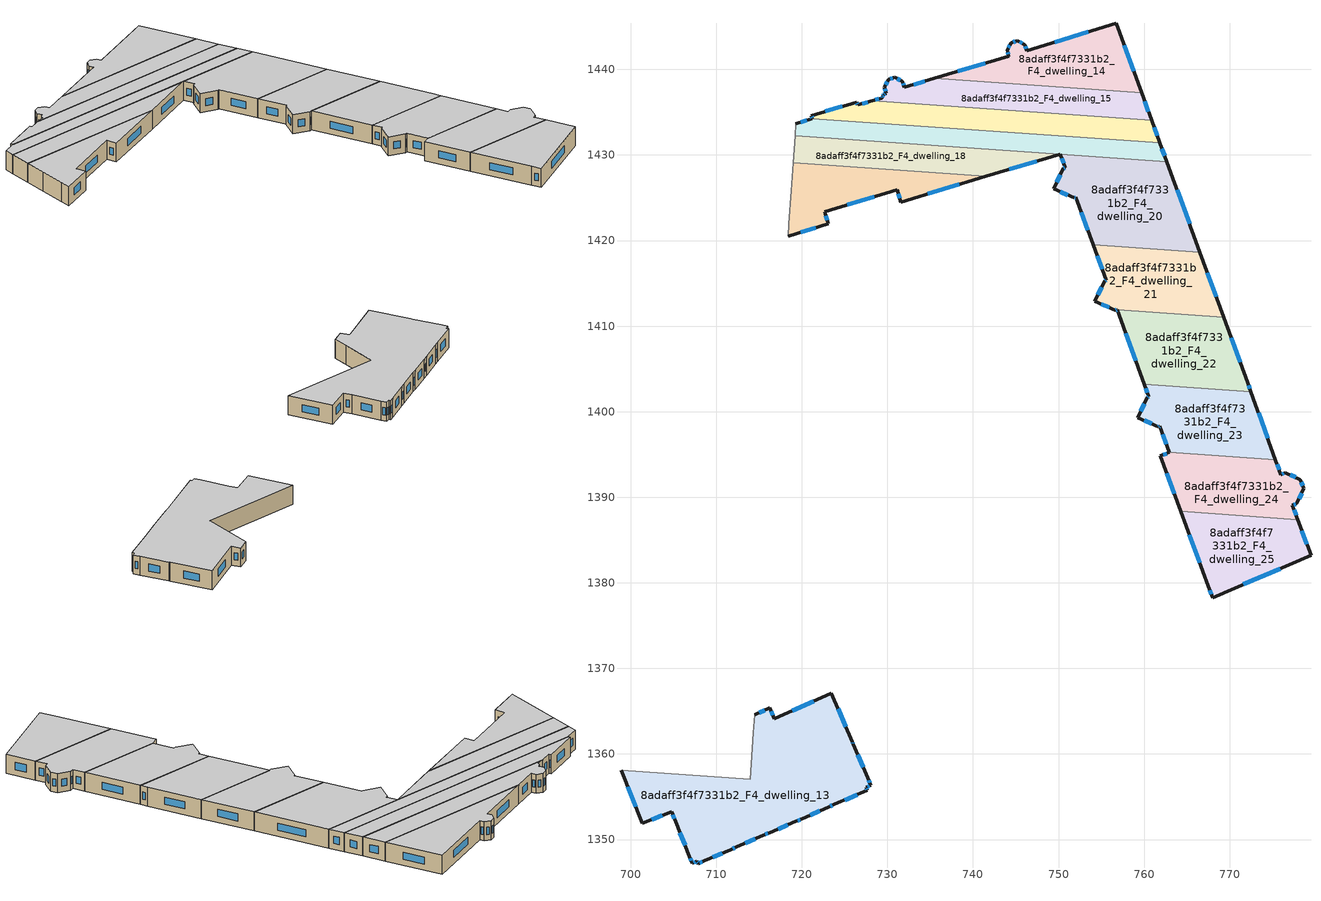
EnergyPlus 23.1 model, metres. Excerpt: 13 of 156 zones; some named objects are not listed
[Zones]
8adaff3f4f7331b2_F4_dwelling_13
 floor to 8adaff3f4f7331b2_F3_dwelling_13 (EU_floor_Construction): 723.47,1367.08 725.9,1361.42 726,1361.16 727.69,1357.19 728.07,1356.35 727.54,1356.1 727.67,1355.74 723.81,1354.09 723.06,1353.77 720.06,1352.43 719.31,1352.11 716.27,1350.81 715.51,1350.5 712.41,1349.17 711.67,1348.83 708.61,1347.51 707.87,1347.2 707.75,1347.45 707.19,1347.24 706.87,1348.06 705.26,1352.07 704.79,1353.27 701.37,1351.91 698.87,1358.1 713.97,1357.05 714.49,1364.6 716.25,1365.38 716.8,1364.13 z12
 wall outside (EU_wall_Construction): 698.87,1358.1 701.37,1351.91 704.79,1353.27 705.26,1352.07 706.87,1348.06 707.19,1347.24 707.75,1347.45 707.87,1347.2 708.61,1347.51 711.67,1348.83 712.41,1349.17 715.51,1350.5 716.27,1350.81 719.31,1352.11 720.06,1352.43 723.06,1353.77 723.81,1354.09 727.67,1355.74 727.54,1356.1 728.07,1356.35 727.69,1357.19 726,1361.16 725.9,1361.42 723.47,1367.08 716.8,1364.13 716.25,1365.38 714.49,1364.6 z12:15
 wall to 8adaff3f4f7331b2_F4_dwelling_12 (EU_wall_Construction): 714.34,1362.46 713.97,1357.05 698.87,1358.1 z12:15
 wall to 8adaff3f4f7331b2_F4_dwelling_11 (EU_wall_Construction): 714.49,1364.6 714.34,1362.46 z12:15
 window (EU_Window_Construction): 715.7,1365.13 715.04,1364.84 / 716.63,1364.52 716.42,1364.99 / 721.38,1366.15 718.89,1365.05 / 725.14,1363.19 724.23,1365.3 / 725.97,1361.24 725.93,1361.34 / 727.16,1358.44 726.53,1359.92 / 727.95,1356.61 727.81,1356.93 / 727.71,1356.18 727.91,1356.27 / 727.63,1355.85 727.58,1355.99 / 725.02,1354.61 726.46,1355.23 / 723.3,1353.87 723.58,1353.99 / 721,1352.85 722.12,1353.35 / 719.55,1352.21 719.83,1352.33 / 717.22,1351.22 718.36,1351.7 / 715.75,1350.6 716.03,1350.72 / 713.38,1349.59 714.54,1350.08 / 711.9,1348.94 712.18,1349.06 / 709.57,1347.93 710.71,1348.42 / 708.1,1347.3 708.38,1347.41 / 707.79,1347.37 707.83,1347.28 / 707.37,1347.3 707.57,1347.38 / 706.97,1347.8 707.09,1347.49 / 705.76,1350.81 706.36,1349.32 / 704.93,1352.9 705.11,1352.45 / 702.44,1352.33 703.72,1352.84 / 699.65,1356.16 700.59,1353.85 z12.94:14.06
 ceiling to 8adaff3f4f7331b2_F5_dwelling_13 (EU_floor_Construction): 723.81,1354.09 727.67,1355.74 727.54,1356.1 728.07,1356.35 727.69,1357.19 726,1361.16 725.9,1361.42 723.47,1367.08 716.8,1364.13 716.25,1365.38 714.49,1364.6 713.97,1357.05 698.87,1358.1 701.37,1351.91 704.79,1353.27 705.26,1352.07 706.87,1348.06 707.19,1347.24 707.75,1347.45 707.87,1347.2 708.61,1347.51 711.67,1348.83 712.41,1349.17 715.51,1350.5 716.27,1350.81 719.31,1352.11 720.06,1352.43 723.06,1353.77 z15
8adaff3f4f7331b2_F4_dwelling_14
 floor to 8adaff3f4f7331b2_F3_dwelling_14 (EU_floor_Construction): 756.73,1445.37 759.7,1437.26 735.48,1438.95 744.19,1441.54 743.98,1442.25 744.46,1443.13 745.16,1443.35 746.06,1442.9 746.27,1442.2 z12
 wall outside (EU_wall_Construction): 759.7,1437.26 756.73,1445.37 746.27,1442.2 746.06,1442.9 745.16,1443.35 744.46,1443.13 743.98,1442.25 744.19,1441.54 735.48,1438.95 z12:15
 wall to 8adaff3f4f7331b2_F4_dwelling_15 (EU_wall_Construction): 735.48,1438.95 759.7,1437.26 z12:15
 window (EU_Window_Construction): 744.94,1443.28 744.68,1443.2 / 745.78,1443.04 745.44,1443.21 / 746.21,1442.42 746.12,1442.68 / 753.45,1444.37 749.55,1443.19 / 758.77,1439.8 757.66,1442.82 / 741.46,1440.73 738.21,1439.76 / 744.05,1442.03 744.13,1441.76 / 744.31,1442.85 744.13,1442.52 z12.94:14.06
 ceiling to 8adaff3f4f7331b2_F5_dwelling_14 (EU_floor_Construction): 759.7,1437.26 756.73,1445.37 746.27,1442.2 746.06,1442.9 745.16,1443.35 744.46,1443.13 743.98,1442.25 744.19,1441.54 735.48,1438.95 z15
8adaff3f4f7331b2_F4_dwelling_15
 floor to 8adaff3f4f7331b2_F3_dwelling_15 (EU_floor_Construction): 759.7,1437.26 760.87,1434.06 728.25,1436.34 729.36,1436.66 729.45,1436.86 729.55,1437.01 729.58,1437.04 729.75,1437.18 729.87,1437.24 729.65,1437.94 730.13,1438.82 730.86,1439.06 731.76,1438.61 731.98,1437.91 735.48,1438.95 z12
 wall outside (EU_wall_Construction): 735.48,1438.95 731.98,1437.91 731.76,1438.61 730.86,1439.06 730.13,1438.82 729.65,1437.94 729.87,1437.24 729.75,1437.18 729.58,1437.04 729.55,1437.01 729.45,1436.86 729.36,1436.66 / 760.87,1434.06 759.7,1437.26 / 729.36,1436.65 728.25,1436.34 z12:15
 wall to 8adaff3f4f7331b2_F4_dwelling_16 (EU_wall_Construction): 728.25,1436.34 760.87,1434.06 z12:15
 window (EU_Window_Construction): 729.42,1436.8 729.39,1436.72 / 729.51,1436.96 729.48,1436.91 / 729.7,1437.14 729.63,1437.09 / 729.83,1437.22 729.79,1437.2 / 729.72,1437.72 729.8,1437.46 / 729.98,1438.54 729.8,1438.22 / 730.63,1438.98 730.36,1438.9 / 731.48,1438.75 731.14,1438.92 / 731.91,1438.12 731.83,1438.39 / 734.38,1438.62 733.08,1438.23 / 760.5,1435.07 760.07,1436.26 / 729.01,1436.55 728.6,1436.44 z12.94:14.06
 ceiling to 8adaff3f4f7331b2_F5_dwelling_15 (EU_floor_Construction): 760.87,1434.06 759.7,1437.26 735.48,1438.95 731.98,1437.91 731.76,1438.61 730.86,1439.06 730.13,1438.82 729.65,1437.94 729.87,1437.24 729.75,1437.18 729.58,1437.04 729.55,1437.01 729.45,1436.86 729.36,1436.66 728.25,1436.34 z15
8adaff3f4f7331b2_F4_dwelling_16
 floor to 8adaff3f4f7331b2_F3_dwelling_16 (EU_floor_Construction): 760.87,1434.06 761.84,1431.41 721.24,1434.24 721.1,1434.59 726.4,1436.17 726.53,1435.86 728.25,1436.34 z12
 wall outside (EU_wall_Construction): 728.25,1436.34 726.53,1435.86 726.4,1436.17 721.1,1434.59 721.24,1434.24 / 761.84,1431.41 760.87,1434.06 z12:15
 wall to 8adaff3f4f7331b2_F4_dwelling_17 (EU_wall_Construction): 721.24,1434.24 761.84,1431.41 z12:15
 window (EU_Window_Construction): 721.14,1434.48 721.19,1434.35 / 724.74,1435.67 722.76,1435.08 / 726.49,1435.95 726.44,1436.07 / 727.71,1436.19 727.07,1436.01 / 761.54,1432.24 761.17,1433.23 z12.94:14.06
 ceiling to 8adaff3f4f7331b2_F5_dwelling_16 (EU_floor_Construction): 761.84,1431.41 760.87,1434.06 728.25,1436.34 726.53,1435.86 726.4,1436.17 721.1,1434.59 721.24,1434.24 z15
8adaff3f4f7331b2_F4_dwelling_17
 floor to 8adaff3f4f7331b2_F3_dwelling_17 (EU_floor_Construction): 761.84,1431.41 762.64,1429.24 719.21,1432.26 719.31,1433.68 721.19,1434.22 721.24,1434.24 z12
 wall outside (EU_wall_Construction): 721.24,1434.24 721.19,1434.22 719.31,1433.68 / 762.64,1429.24 761.84,1431.41 z12:15
 wall to 8adaff3f4f7331b2_F4_dwelling_18 (EU_wall_Construction): 719.21,1432.26 750.18,1430.1 z12:15
 wall to 8adaff3f4f7331b2_F4_dwelling_0 (EU_wall_Construction): 719.31,1433.68 719.21,1432.26 z12:15
 wall to 8adaff3f4f7331b2_F4_dwelling_20 (EU_wall_Construction): 750.18,1430.1 762.64,1429.24 z12:15
 window (EU_Window_Construction): 720.6,1434.05 719.9,1433.85 / 762.39,1429.92 762.09,1430.73 z12.94:14.06
 ceiling to 8adaff3f4f7331b2_F5_dwelling_17 (EU_floor_Construction): 762.64,1429.24 761.84,1431.41 721.24,1434.24 721.19,1434.22 719.31,1433.68 719.21,1432.26 z15
8adaff3f4f7331b2_F4_dwelling_18
 floor to 8adaff3f4f7331b2_F3_dwelling_18 (EU_floor_Construction): 750.18,1430.1 741.52,1427.5 718.99,1429.07 719.21,1432.26 z12
 wall outside (EU_wall_Construction): 741.52,1427.5 750.18,1430.1 z12:15
 wall to 8adaff3f4f7331b2_F4_dwelling_19 (EU_wall_Construction): 718.99,1429.07 741.52,1427.5 z12:15
 wall to 8adaff3f4f7331b2_F4_dwelling_0 (EU_wall_Construction): 719.21,1432.26 718.99,1429.07 z12:15
 window (EU_Window_Construction): 744.24,1428.31 747.47,1429.29 z12.94:14.06
 ceiling to 8adaff3f4f7331b2_F5_dwelling_18 (EU_floor_Construction): 750.18,1430.1 719.21,1432.26 718.99,1429.07 741.52,1427.5 z15
8adaff3f4f7331b2_F4_dwelling_19
 floor to 8adaff3f4f7331b2_F3_dwelling_19 (EU_floor_Construction): 741.52,1427.5 731.57,1424.5 731.15,1425.92 722.68,1423.37 723.1,1421.94 718.39,1420.52 718.99,1429.07 z12
 wall outside (EU_wall_Construction): 718.39,1420.52 723.1,1421.94 722.68,1423.37 731.15,1425.92 731.57,1424.5 741.52,1427.5 z12:15
 wall to 8adaff3f4f7331b2_F4_dwelling_0 (EU_wall_Construction): 718.99,1429.07 718.76,1425.82 z12:15
 wall to 8adaff3f4f7331b2_F4_dwelling_1 (EU_wall_Construction): 718.76,1425.82 718.49,1421.97 z12:15
 wall to 8adaff3f4f7331b2_F4_dwelling_2 (EU_wall_Construction): 718.49,1421.97 718.39,1420.52 z12:15
 window (EU_Window_Construction): 734.69,1425.44 738.4,1426.56 / 731.28,1425.48 731.44,1424.95 / 725.33,1424.17 728.49,1425.12 / 722.97,1422.39 722.81,1422.92 / 719.87,1420.97 721.62,1421.5 z12.94:14.06
 ceiling to 8adaff3f4f7331b2_F5_dwelling_19 (EU_floor_Construction): 741.52,1427.5 718.99,1429.07 718.39,1420.52 723.1,1421.94 722.68,1423.37 731.15,1425.92 731.57,1424.5 z15
8adaff3f4f7331b2_F4_dwelling_20
 floor to 8adaff3f4f7331b2_F3_dwelling_20 (EU_floor_Construction): 762.64,1429.24 766.53,1418.62 754.07,1419.49 752.03,1425.05 751.83,1424.97 749.44,1426.06 750.56,1428.43 750.77,1428.5 750.18,1430.1 z12
 wall outside (EU_wall_Construction): 750.18,1430.1 750.77,1428.5 750.56,1428.43 749.44,1426.06 751.83,1424.97 752.03,1425.05 754.07,1419.49 / 766.53,1418.62 762.64,1429.24 z12:15
 wall to 8adaff3f4f7331b2_F4_dwelling_21 (EU_wall_Construction): 754.07,1419.49 766.53,1418.62 z12:15
 window (EU_Window_Construction): 750.21,1427.69 749.8,1426.8 / 750.71,1428.48 750.63,1428.45 / 750.37,1429.6 750.59,1429.01 / 765.31,1421.95 763.86,1425.91 / 752.67,1423.3 753.43,1421.23 / 751.9,1425 751.97,1425.02 / 750.19,1425.72 751.08,1425.31 z12.94:14.06
 ceiling to 8adaff3f4f7331b2_F5_dwelling_20 (EU_floor_Construction): 766.53,1418.62 762.64,1429.24 750.18,1430.1 750.77,1428.5 750.56,1428.43 749.44,1426.06 751.83,1424.97 752.03,1425.05 754.07,1419.49 z15
8adaff3f4f7331b2_F4_dwelling_21
 floor to 8adaff3f4f7331b2_F3_dwelling_21 (EU_floor_Construction): 766.53,1418.62 769.31,1411.04 756.85,1411.91 756.65,1411.84 754.26,1412.92 755.38,1415.29 755.58,1415.37 754.07,1419.49 z12
 wall outside (EU_wall_Construction): 754.07,1419.49 755.58,1415.37 755.38,1415.29 754.26,1412.92 756.65,1411.84 756.85,1411.91 / 769.31,1411.04 766.53,1418.62 z12:15
 wall to 8adaff3f4f7331b2_F4_dwelling_22 (EU_wall_Construction): 756.85,1411.91 769.31,1411.04 z12:15
 window (EU_Window_Construction): 755.52,1415.35 755.44,1415.32 / 754.54,1418.2 755.11,1416.66 / 768.44,1413.42 767.4,1416.24 / 756.71,1411.86 756.79,1411.89 / 755.01,1412.58 755.9,1412.18 / 755.03,1414.55 754.61,1413.66 z12.94:14.06
 ceiling to 8adaff3f4f7331b2_F5_dwelling_21 (EU_floor_Construction): 769.31,1411.04 766.53,1418.62 754.07,1419.49 755.58,1415.37 755.38,1415.29 754.26,1412.92 756.65,1411.84 756.85,1411.91 z15
8adaff3f4f7331b2_F4_dwelling_22
 floor to 8adaff3f4f7331b2_F3_dwelling_22 (EU_floor_Construction): 769.31,1411.04 772.1,1403.41 772.49,1402.35 760.03,1403.22 756.85,1411.91 z12
 wall outside (EU_wall_Construction): 756.85,1411.91 760.03,1403.22 / 772.49,1402.35 772.1,1403.41 769.31,1411.04 z12:15
 wall to 8adaff3f4f7331b2_F4_dwelling_23 (EU_wall_Construction): 760.03,1403.22 772.49,1402.35 z12:15
 window (EU_Window_Construction): 757.85,1409.19 759.03,1405.94 / 771.23,1405.8 770.18,1408.65 / 772.37,1402.68 772.22,1403.08 z12.94:14.06
 ceiling to 8adaff3f4f7331b2_F5_dwelling_22 (EU_floor_Construction): 772.49,1402.35 772.1,1403.41 769.31,1411.04 756.85,1411.91 760.03,1403.22 z15
8adaff3f4f7331b2_F4_dwelling_23
 floor to 8adaff3f4f7331b2_F3_dwelling_23 (EU_floor_Construction): 772.49,1402.35 775.36,1394.37 762.96,1395.23 761.84,1398.3 761.64,1398.23 759.25,1399.32 760.37,1401.68 760.57,1401.76 760.03,1403.22 z12
 wall outside (EU_wall_Construction): 760.03,1403.22 760.57,1401.76 760.37,1401.68 759.25,1399.32 761.64,1398.23 761.84,1398.3 762.96,1395.23 / 775.36,1394.37 772.49,1402.35 z12:15
 wall to 8adaff3f4f7331b2_F4_dwelling_24 (EU_wall_Construction): 762.96,1395.23 775.36,1394.37 z12:15
 window (EU_Window_Construction): 761.7,1398.25 761.77,1398.28 / 760,1398.97 760.89,1398.57 / 760.02,1400.94 759.6,1400.06 / 760.5,1401.73 760.43,1401.71 / 760.2,1402.76 760.4,1402.21 / 774.46,1396.87 773.39,1399.85 / 762.19,1397.34 762.61,1396.19 z12.94:14.06
 ceiling to 8adaff3f4f7331b2_F5_dwelling_23 (EU_floor_Construction): 775.36,1394.37 772.49,1402.35 760.03,1403.22 760.57,1401.76 760.37,1401.68 759.25,1399.32 761.64,1398.23 761.84,1398.3 762.96,1395.23 z15
8adaff3f4f7331b2_F4_dwelling_24
 floor to 8adaff3f4f7331b2_F3_dwelling_24 (EU_floor_Construction): 778.27,1392.07 778.65,1391.03 777.87,1389.28 777.33,1389.07 777.95,1387.4 764.3,1388.35 761.92,1394.84 762.96,1395.23 775.36,1394.37 775.97,1392.65 776.52,1392.86 z12
 wall outside (EU_wall_Construction): 777.95,1387.4 777.33,1389.07 777.87,1389.28 778.65,1391.03 778.27,1392.07 776.52,1392.86 775.97,1392.65 775.36,1394.37 / 762.96,1395.23 761.92,1394.84 764.3,1388.35 z12:15
 wall to 8adaff3f4f7331b2_F4_dwelling_25 (EU_wall_Construction): 764.3,1388.35 777.95,1387.4 z12:15
 window (EU_Window_Construction): 778.53,1391.36 778.39,1391.75 / 778.11,1389.83 778.4,1390.48 / 777.5,1389.13 777.7,1389.21 / 777.76,1387.92 777.52,1388.54 / 762.66,1392.81 763.55,1390.38 / 762.63,1395.11 762.24,1394.96 / 775.78,1393.19 775.55,1393.83 / 776.35,1392.79 776.14,1392.71 / 777.72,1392.32 777.07,1392.61 z12.94:14.06
 ceiling to 8adaff3f4f7331b2_F5_dwelling_24 (EU_floor_Construction): 777.95,1387.4 777.33,1389.07 777.87,1389.28 778.65,1391.03 778.27,1392.07 776.52,1392.86 775.97,1392.65 775.36,1394.37 762.96,1395.23 761.92,1394.84 764.3,1388.35 z15
8adaff3f4f7331b2_F4_dwelling_25
 floor to 8adaff3f4f7331b2_F3_dwelling_25 (EU_floor_Construction): 777.95,1387.4 779.51,1383.21 768.01,1378.25 767.51,1379.57 764.3,1388.35 z12
 wall outside (EU_wall_Construction): 764.3,1388.35 767.51,1379.57 768.01,1378.25 779.51,1383.21 777.95,1387.4 z12:15
 window (EU_Window_Construction): 765.3,1385.6 766.5,1382.32 / 779.02,1384.52 778.44,1386.08 / 771.62,1379.8 775.9,1381.65 / 767.67,1379.16 767.86,1378.66 z12.94:14.06
 ceiling to 8adaff3f4f7331b2_F5_dwelling_25 (EU_floor_Construction): 779.51,1383.21 777.95,1387.4 764.3,1388.35 767.51,1379.57 768.01,1378.25 z15
[Building]
EU S2 Campaign: North Axis=0; Terrain=City; Solar Distribution=FullExterior
[Site:Location]
Vienna: Latitude=48; Longitude=16.5; Time Zone=1; Elevation=183
[SizingPeriod:WeatherFileDays]
AnnualSizingPeriod: Begin Month=1; Begin Day of Month=1; End Month=12; End Day of Month=31; Day of Week for Start Day=Monday; Use Weather File Daylight Saving Period=No; Use Weather File Rain and Snow Indicators=No
[MATERIAL]
EU_InternalMass_Material: Roughness=MediumRough; Thickness=0.1; Conductivity=1; Density=1800; Specific Heat=900; Thermal Absorptance=0.9; Solar Absorptance=0.7; Visible Absorptance=0.7
[MATERIAL:NOMASS] Roughness=MediumRough; Thermal Absorptance=0.9; Solar Absorptance=0.7; Visible Absorptance=0.7
Name | Thermal Resistance
EU_wall_NoMass | 0.914258
EU_floor_NoMass | 1.09711
[WINDOWMATERIAL:SIMPLEGLAZINGSYSTEM]
EU_Window_SimpleGlazing: UFactor=2.09642; Solar Heat Gain Coefficient=0.65; Visible Transmittance=0.65
[CONSTRUCTION]
EU_wall_Construction: EU_wall_NoMass
EU_floor_Construction: EU_floor_NoMass
EU_Window_Construction: EU_Window_SimpleGlazing
EU_InternalMass_Construction: EU_InternalMass_Material
[ZONE] Type=1; Multiplier=1; Ceiling Height=autocalculate; Floor Area=autocalculate; Part of Total Floor Area=Yes
Name | Volume
8adaff3f4f7331b2_F4_dwelling_13 | 781.824
8adaff3f4f7331b2_F4_dwelling_14 | 293.911
8adaff3f4f7331b2_F4_dwelling_15 | 276.693
8adaff3f4f7331b2_F4_dwelling_16 | 290.443
8adaff3f4f7331b2_F4_dwelling_17 | 270.956
8adaff3f4f7331b2_F4_dwelling_18 | 257.613
8adaff3f4f7331b2_F4_dwelling_19 | 250.732
8adaff3f4f7331b2_F4_dwelling_20 | 399.421
8adaff3f4f7331b2_F4_dwelling_21 | 288.553
8adaff3f4f7331b2_F4_dwelling_22 | 316.701
8adaff3f4f7331b2_F4_dwelling_23 | 302.736
8adaff3f4f7331b2_F4_dwelling_24 | 293.404
8adaff3f4f7331b2_F4_dwelling_25 | 285.528
[INTERNALMASS] Construction=EU_InternalMass_Construction
Name | Zone or ZoneList | Surface Area
8adaff3f4f7331b2_F4_dwelling_13_EU_InternalMass | 8adaff3f4f7331b2_F4_dwelling_13 | 260.606
8adaff3f4f7331b2_F4_dwelling_14_EU_InternalMass | 8adaff3f4f7331b2_F4_dwelling_14 | 97.97
8adaff3f4f7331b2_F4_dwelling_15_EU_InternalMass | 8adaff3f4f7331b2_F4_dwelling_15 | 92.229
8adaff3f4f7331b2_F4_dwelling_16_EU_InternalMass | 8adaff3f4f7331b2_F4_dwelling_16 | 96.8139
8adaff3f4f7331b2_F4_dwelling_17_EU_InternalMass | 8adaff3f4f7331b2_F4_dwelling_17 | 90.323
8adaff3f4f7331b2_F4_dwelling_18_EU_InternalMass | 8adaff3f4f7331b2_F4_dwelling_18 | 85.8854
8adaff3f4f7331b2_F4_dwelling_19_EU_InternalMass | 8adaff3f4f7331b2_F4_dwelling_19 | 83.5768
8adaff3f4f7331b2_F4_dwelling_20_EU_InternalMass | 8adaff3f4f7331b2_F4_dwelling_20 | 133.139
8adaff3f4f7331b2_F4_dwelling_21_EU_InternalMass | 8adaff3f4f7331b2_F4_dwelling_21 | 96.1843
8adaff3f4f7331b2_F4_dwelling_22_EU_InternalMass | 8adaff3f4f7331b2_F4_dwelling_22 | 105.567
8adaff3f4f7331b2_F4_dwelling_23_EU_InternalMass | 8adaff3f4f7331b2_F4_dwelling_23 | 100.912
8adaff3f4f7331b2_F4_dwelling_24_EU_InternalMass | 8adaff3f4f7331b2_F4_dwelling_24 | 97.801
8adaff3f4f7331b2_F4_dwelling_25_EU_InternalMass | 8adaff3f4f7331b2_F4_dwelling_25 | 95.1763
[OTHEREQUIPMENT] Fuel Type=Electricity; Design Level Calculation Method=Watts/Area; Power per Zone Floor Area=1; Fraction Latent=0; Fraction Radiant=0; Fraction Lost=0; Carbon Dioxide Generation Rate=0; EndUse Subcategory=EU_Step8_InternalGains
Name | Zone or ZoneList or Space or SpaceList | Schedule
EU_Step8_InternalGain_8adaff3f4f7331b2_F4_dwelling_13_f000 | 8adaff3f4f7331b2_F4_dwelling_13 | EU_Step8_GainSchedule_8adaff3f4f7331b2_F4_dwelling_13_f000
EU_Step8_InternalGain_8adaff3f4f7331b2_F4_dwelling_14_f000 | 8adaff3f4f7331b2_F4_dwelling_14 | EU_Step8_GainSchedule_8adaff3f4f7331b2_F4_dwelling_14_f000
EU_Step8_InternalGain_8adaff3f4f7331b2_F4_dwelling_15_f000 | 8adaff3f4f7331b2_F4_dwelling_15 | EU_Step8_GainSchedule_8adaff3f4f7331b2_F4_dwelling_15_f000
EU_Step8_InternalGain_8adaff3f4f7331b2_F4_dwelling_16_f000 | 8adaff3f4f7331b2_F4_dwelling_16 | EU_Step8_GainSchedule_8adaff3f4f7331b2_F4_dwelling_16_f000
EU_Step8_InternalGain_8adaff3f4f7331b2_F4_dwelling_17_f000 | 8adaff3f4f7331b2_F4_dwelling_17 | EU_Step8_GainSchedule_8adaff3f4f7331b2_F4_dwelling_17_f000
EU_Step8_InternalGain_8adaff3f4f7331b2_F4_dwelling_18_f000 | 8adaff3f4f7331b2_F4_dwelling_18 | EU_Step8_GainSchedule_8adaff3f4f7331b2_F4_dwelling_18_f000
EU_Step8_InternalGain_8adaff3f4f7331b2_F4_dwelling_19_f000 | 8adaff3f4f7331b2_F4_dwelling_19 | EU_Step8_GainSchedule_8adaff3f4f7331b2_F4_dwelling_19_f000
EU_Step8_InternalGain_8adaff3f4f7331b2_F4_dwelling_20_f000 | 8adaff3f4f7331b2_F4_dwelling_20 | EU_Step8_GainSchedule_8adaff3f4f7331b2_F4_dwelling_20_f000
EU_Step8_InternalGain_8adaff3f4f7331b2_F4_dwelling_21_f000 | 8adaff3f4f7331b2_F4_dwelling_21 | EU_Step8_GainSchedule_8adaff3f4f7331b2_F4_dwelling_21_f000
EU_Step8_InternalGain_8adaff3f4f7331b2_F4_dwelling_22_f000 | 8adaff3f4f7331b2_F4_dwelling_22 | EU_Step8_GainSchedule_8adaff3f4f7331b2_F4_dwelling_22_f000
EU_Step8_InternalGain_8adaff3f4f7331b2_F4_dwelling_23_f000 | 8adaff3f4f7331b2_F4_dwelling_23 | EU_Step8_GainSchedule_8adaff3f4f7331b2_F4_dwelling_23_f000
EU_Step8_InternalGain_8adaff3f4f7331b2_F4_dwelling_24_f000 | 8adaff3f4f7331b2_F4_dwelling_24 | EU_Step8_GainSchedule_8adaff3f4f7331b2_F4_dwelling_24_f000
EU_Step8_InternalGain_8adaff3f4f7331b2_F4_dwelling_25_f000 | 8adaff3f4f7331b2_F4_dwelling_25 | EU_Step8_GainSchedule_8adaff3f4f7331b2_F4_dwelling_25_f000
[ZONEVENTILATION:DESIGNFLOWRATE] Schedule=EU_AlwaysOn; Design Flow Rate Calculation Method=AirChanges/Hour; Air Changes per Hour=0.546891; Ventilation Type=Natural; Fan Pressure Rise=0; Fan Total Efficiency=1; Constant Term Coefficient=1; Temperature Term Coefficient=0; Velocity Term Coefficient=0; Velocity Squared Term Coefficient=0; Minimum Indoor Temperature=-100; Maximum Indoor Temperature=100; Delta Temperature=-100; Minimum Outdoor Temperature=-100; Maximum Outdoor Temperature=100; Maximum Wind Speed=40
Name | Zone or ZoneList or Space or SpaceList
EU_ConstantAir_8adaff3f4f7331b2_F4_dwelling_13 | 8adaff3f4f7331b2_F4_dwelling_13
EU_ConstantAir_8adaff3f4f7331b2_F4_dwelling_14 | 8adaff3f4f7331b2_F4_dwelling_14
EU_ConstantAir_8adaff3f4f7331b2_F4_dwelling_15 | 8adaff3f4f7331b2_F4_dwelling_15
EU_ConstantAir_8adaff3f4f7331b2_F4_dwelling_16 | 8adaff3f4f7331b2_F4_dwelling_16
EU_ConstantAir_8adaff3f4f7331b2_F4_dwelling_17 | 8adaff3f4f7331b2_F4_dwelling_17
EU_ConstantAir_8adaff3f4f7331b2_F4_dwelling_18 | 8adaff3f4f7331b2_F4_dwelling_18
EU_ConstantAir_8adaff3f4f7331b2_F4_dwelling_19 | 8adaff3f4f7331b2_F4_dwelling_19
EU_ConstantAir_8adaff3f4f7331b2_F4_dwelling_20 | 8adaff3f4f7331b2_F4_dwelling_20
EU_ConstantAir_8adaff3f4f7331b2_F4_dwelling_21 | 8adaff3f4f7331b2_F4_dwelling_21
EU_ConstantAir_8adaff3f4f7331b2_F4_dwelling_22 | 8adaff3f4f7331b2_F4_dwelling_22
EU_ConstantAir_8adaff3f4f7331b2_F4_dwelling_23 | 8adaff3f4f7331b2_F4_dwelling_23
EU_ConstantAir_8adaff3f4f7331b2_F4_dwelling_24 | 8adaff3f4f7331b2_F4_dwelling_24
EU_ConstantAir_8adaff3f4f7331b2_F4_dwelling_25 | 8adaff3f4f7331b2_F4_dwelling_25
[HVACTEMPLATE:ZONE:IDEALLOADSAIRSYSTEM] System Availability Schedule=EU_AlwaysOn; Maximum Heating Supply Air Temperature=50; Minimum Cooling Supply Air Temperature=13; Maximum Heating Supply Air Humidity Ratio=0.0156; Minimum Cooling Supply Air Humidity Ratio=0.0077; Heating Limit=NoLimit; Cooling Limit=NoLimit; Heating Availability Schedule=EU_AlwaysOn; Cooling Availability Schedule=EU_CoolingOff; Dehumidification Control Type=ConstantSensibleHeatRatio; Cooling Sensible Heat Ratio=0.7; Dehumidification Setpoint=60; Humidification Control Type=None; Humidification Setpoint=30; Outdoor Air Method=None; Outdoor Air Flow Rate per Person=0.00944; Outdoor Air Flow Rate per Zone Floor Area=0; Outdoor Air Flow Rate per Zone=0; Demand Controlled Ventilation Type=None; Outdoor Air Economizer Type=NoEconomizer; Heat Recovery Type=None; Sensible Heat Recovery Effectiveness=0.7; Latent Heat Recovery Effectiveness=0.65
Name | Template Thermostat
8adaff3f4f7331b2_F4_dwelling_13 | EU_HeatOnly_8adaff3f4f7331b2_F4_dwelling_13
8adaff3f4f7331b2_F4_dwelling_14 | EU_HeatOnly_8adaff3f4f7331b2_F4_dwelling_14
8adaff3f4f7331b2_F4_dwelling_15 | EU_HeatOnly_8adaff3f4f7331b2_F4_dwelling_15
8adaff3f4f7331b2_F4_dwelling_16 | EU_HeatOnly_8adaff3f4f7331b2_F4_dwelling_16
8adaff3f4f7331b2_F4_dwelling_17 | EU_HeatOnly_8adaff3f4f7331b2_F4_dwelling_17
8adaff3f4f7331b2_F4_dwelling_18 | EU_HeatOnly_8adaff3f4f7331b2_F4_dwelling_18
8adaff3f4f7331b2_F4_dwelling_19 | EU_HeatOnly_8adaff3f4f7331b2_F4_dwelling_19
8adaff3f4f7331b2_F4_dwelling_20 | EU_HeatOnly_8adaff3f4f7331b2_F4_dwelling_20
8adaff3f4f7331b2_F4_dwelling_21 | EU_HeatOnly_8adaff3f4f7331b2_F4_dwelling_21
8adaff3f4f7331b2_F4_dwelling_22 | EU_HeatOnly_8adaff3f4f7331b2_F4_dwelling_22
8adaff3f4f7331b2_F4_dwelling_23 | EU_HeatOnly_8adaff3f4f7331b2_F4_dwelling_23
8adaff3f4f7331b2_F4_dwelling_24 | EU_HeatOnly_8adaff3f4f7331b2_F4_dwelling_24
8adaff3f4f7331b2_F4_dwelling_25 | EU_HeatOnly_8adaff3f4f7331b2_F4_dwelling_25
[SIZING:ZONE] Zone Cooling Design Supply Air Temperature Input Method=SupplyAirTemperature; Zone Cooling Design Supply Air Temperature=13; Zone Heating Design Supply Air Temperature Input Method=SupplyAirTemperature; Zone Heating Design Supply Air Temperature=50; Zone Cooling Design Supply Air Humidity Ratio=0.008; Zone Heating Design Supply Air Humidity Ratio=0.008; Cooling Design Air Flow Method=DesignDay; Cooling Design Air Flow Rate=0; Cooling Minimum Air Flow per Zone Floor Area=0.000762; Cooling Minimum Air Flow=0; Cooling Minimum Air Flow Fraction=0.2; Heating Design Air Flow Method=DesignDay; Heating Design Air Flow Rate=0; Heating Maximum Air Flow per Zone Floor Area=0.002032; Heating Maximum Air Flow=0.141576; Heating Maximum Air Flow Fraction=0.3; Account for Dedicated Outdoor Air System=No; Dedicated Outdoor Air System Control Strategy=NeutralSupplyAir; Dedicated Outdoor Air Low Setpoint Temperature for Design=autosize; Dedicated Outdoor Air High Setpoint Temperature for Design=autosize; Zone Load Sizing Method=Sensible Load Only No Latent Load; Zone Latent Cooling Design Supply Air Humidity Ratio Input Method=HumidityRatioDifference; Zone Cooling Design Supply Air Humidity Ratio Difference=0.005; Zone Latent Heating Design Supply Air Humidity Ratio Input Method=HumidityRatioDifference; Zone Humidification Design Supply Air Humidity Ratio Difference=0.005
8adaff3f4f7331b2_F4_dwelling_13; 8adaff3f4f7331b2_F4_dwelling_14; 8adaff3f4f7331b2_F4_dwelling_15; 8adaff3f4f7331b2_F4_dwelling_16; 8adaff3f4f7331b2_F4_dwelling_17; 8adaff3f4f7331b2_F4_dwelling_18; 8adaff3f4f7331b2_F4_dwelling_19; 8adaff3f4f7331b2_F4_dwelling_20; 8adaff3f4f7331b2_F4_dwelling_21; 8adaff3f4f7331b2_F4_dwelling_22; 8adaff3f4f7331b2_F4_dwelling_23; 8adaff3f4f7331b2_F4_dwelling_24; 8adaff3f4f7331b2_F4_dwelling_25
[SCHEDULE:CONSTANT]
Name | Hourly Value
EU_AlwaysOn | 1
EU_CoolingOff | 0
[SCHEDULE:FILE] Column Number=1; Rows to Skip at Top=0; Number of Hours of Data=8760; Column Separator=Comma; Interpolate to Timestep=No; Minutes per Item=60; Adjust Schedule for Daylight Savings=Yes
Name | File
EU_Step8_GainSchedule_8adaff3f4f7331b2_F4_dwelling_13_f000 | ../../schedules/8adaff3f4f7331b2/8adaff3f4f7331b2_F4_dwelling_13_f000_gain.csv
EU_Step8_GainSchedule_8adaff3f4f7331b2_F4_dwelling_14_f000 | ../../schedules/8adaff3f4f7331b2/8adaff3f4f7331b2_F4_dwelling_14_f000_gain.csv
EU_Step8_GainSchedule_8adaff3f4f7331b2_F4_dwelling_15_f000 | ../../schedules/8adaff3f4f7331b2/8adaff3f4f7331b2_F4_dwelling_15_f000_gain.csv
EU_Step8_GainSchedule_8adaff3f4f7331b2_F4_dwelling_16_f000 | ../../schedules/8adaff3f4f7331b2/8adaff3f4f7331b2_F4_dwelling_16_f000_gain.csv
EU_Step8_GainSchedule_8adaff3f4f7331b2_F4_dwelling_17_f000 | ../../schedules/8adaff3f4f7331b2/8adaff3f4f7331b2_F4_dwelling_17_f000_gain.csv
EU_Step8_GainSchedule_8adaff3f4f7331b2_F4_dwelling_18_f000 | ../../schedules/8adaff3f4f7331b2/8adaff3f4f7331b2_F4_dwelling_18_f000_gain.csv
EU_Step8_GainSchedule_8adaff3f4f7331b2_F4_dwelling_19_f000 | ../../schedules/8adaff3f4f7331b2/8adaff3f4f7331b2_F4_dwelling_19_f000_gain.csv
EU_Step8_GainSchedule_8adaff3f4f7331b2_F4_dwelling_20_f000 | ../../schedules/8adaff3f4f7331b2/8adaff3f4f7331b2_F4_dwelling_20_f000_gain.csv
EU_Step8_GainSchedule_8adaff3f4f7331b2_F4_dwelling_21_f000 | ../../schedules/8adaff3f4f7331b2/8adaff3f4f7331b2_F4_dwelling_21_f000_gain.csv
EU_Step8_GainSchedule_8adaff3f4f7331b2_F4_dwelling_22_f000 | ../../schedules/8adaff3f4f7331b2/8adaff3f4f7331b2_F4_dwelling_22_f000_gain.csv
EU_Step8_GainSchedule_8adaff3f4f7331b2_F4_dwelling_23_f000 | ../../schedules/8adaff3f4f7331b2/8adaff3f4f7331b2_F4_dwelling_23_f000_gain.csv
EU_Step8_GainSchedule_8adaff3f4f7331b2_F4_dwelling_24_f000 | ../../schedules/8adaff3f4f7331b2/8adaff3f4f7331b2_F4_dwelling_24_f000_gain.csv
EU_Step8_GainSchedule_8adaff3f4f7331b2_F4_dwelling_25_f000 | ../../schedules/8adaff3f4f7331b2/8adaff3f4f7331b2_F4_dwelling_25_f000_gain.csv
